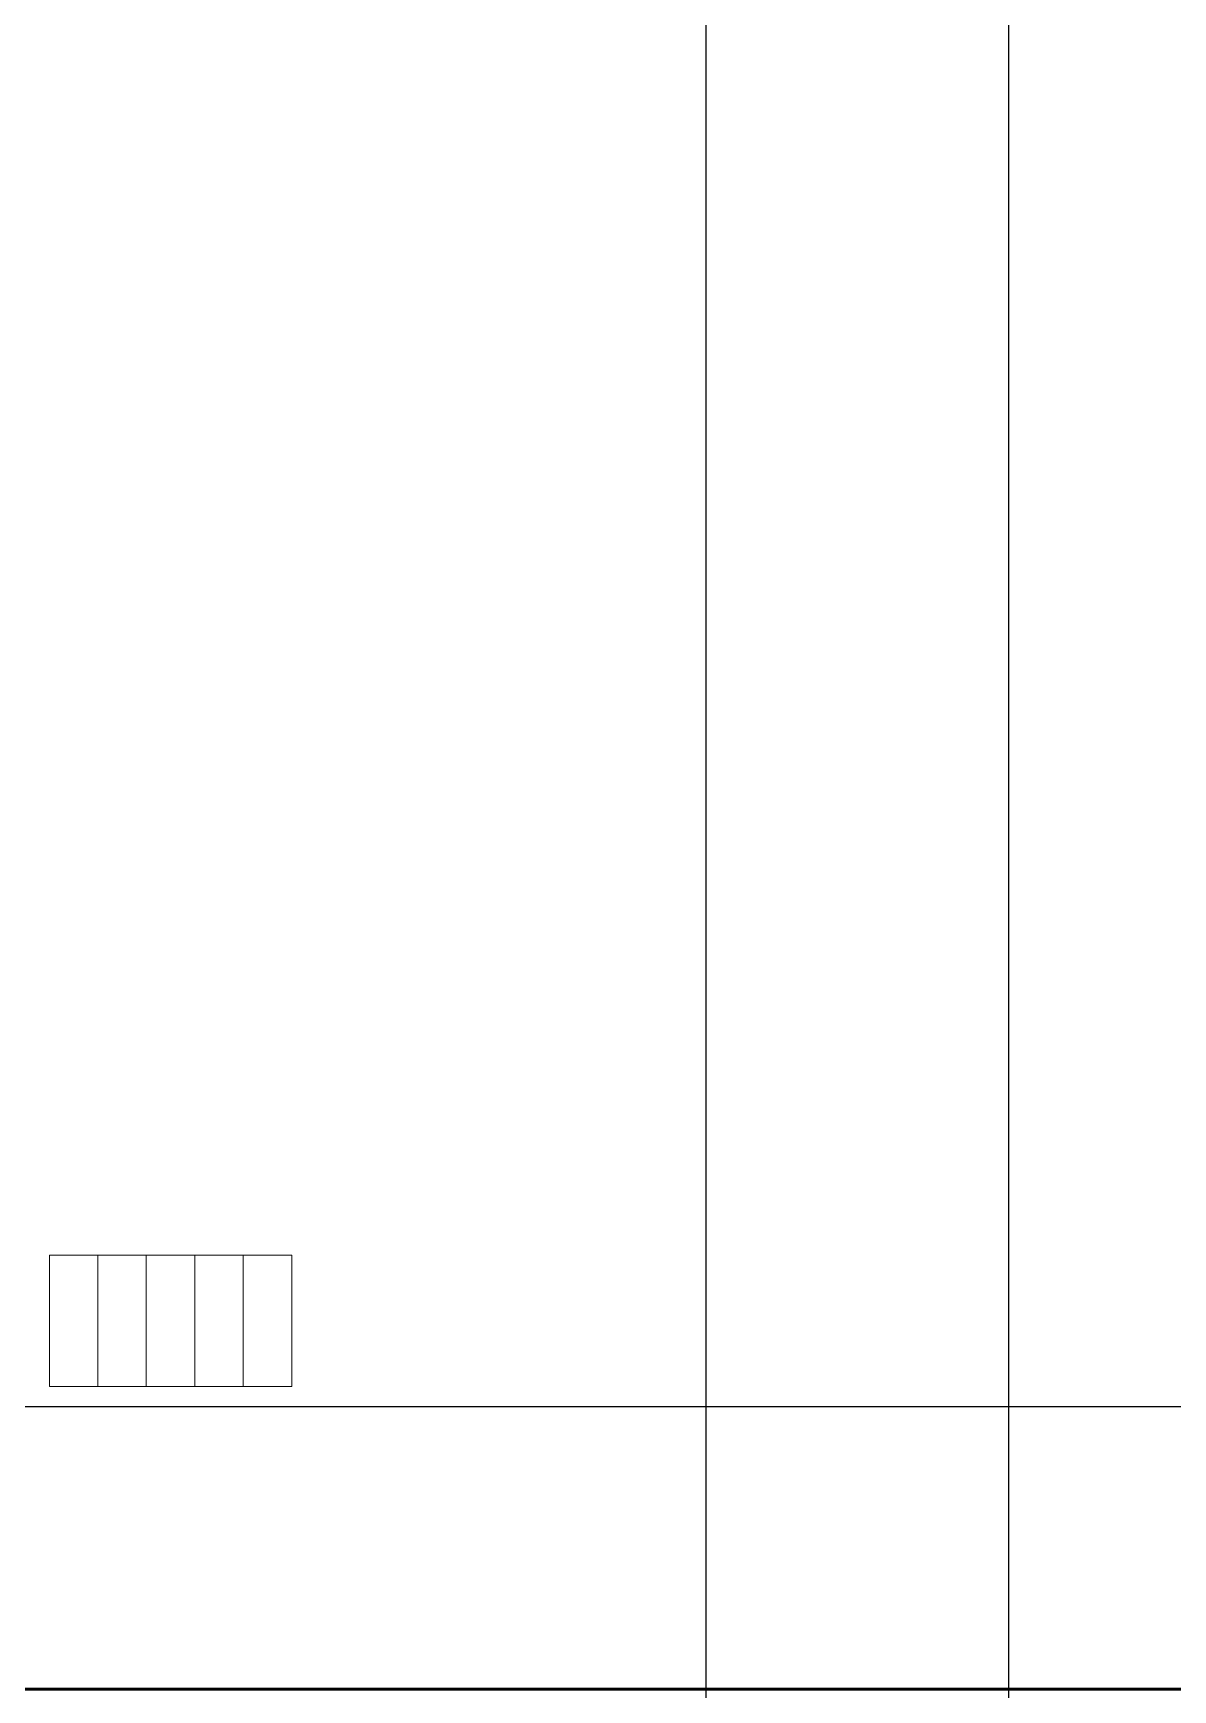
# Model space of a CAD drawing. Header units: millimetres. Extents: x -8500 to 134500, y -68500 to 34500.
# Drawn here: x 15170 to 20812, y -19403 to -11200 of the extents above; entities that cross this region are included whole.
import ezdxf

# ---------------------------------------------------------------- set-up
doc = ezdxf.new("R2010")
doc.units = ezdxf.units.MM
doc.layers.add('HULL', color=7, linetype='Continuous', lineweight=50)
doc.layers.add('STAIR', color=6, linetype='Continuous', lineweight=18)
picture_1 = doc.add_image_def('image1.png', size_in_pixel=(1175, 900))
picture_2 = doc.add_image_def('image2.png', size_in_pixel=(975, 900))
picture_3 = doc.add_image_def('image6.png', size_in_pixel=(4825, 900))

msp = doc.modelspace()

# ---------------------------------------------------------------- linework, layer by layer
at = {"layer": 'HULL'}
msp.add_line((14340, -19400), (70500, -19400), dxfattribs=at)
at = {"layer": 'STAIR'}
for p, q in [((15250, -17250), (16450, -17250)), ((15250, -17900), (15250, -17250)), ((15490, -17250), (15490, -17900)), ((15730, -17250), (15730, -17900)), ((15970, -17250), (15970, -17900)), ((16210, -17250), (16210, -17900)), ((16450, -17250), (16450, -17900)), ((16450, -17900), (15250, -17900))]:
    msp.add_line(p, q, dxfattribs=at)

# ---------------------------------------------------------------- pictures from other files: only their frames are drawn
at = {"layer": '0-REFERENCE-IMAGE'}
image = msp.add_image(picture_1, insert=(-5000, -20000), size_in_units=(23500, 18000), dxfattribs=dict(at, fade=50))
image = msp.add_image(picture_2, insert=(20000, -20000), size_in_units=(19500, 18000), dxfattribs=dict(at, fade=50))
image = msp.add_image(picture_3, insert=(-4500, -36000), size_in_units=(96500, 18000), dxfattribs=dict(at, fade=50))

doc.saveas('drawing.dxf')
